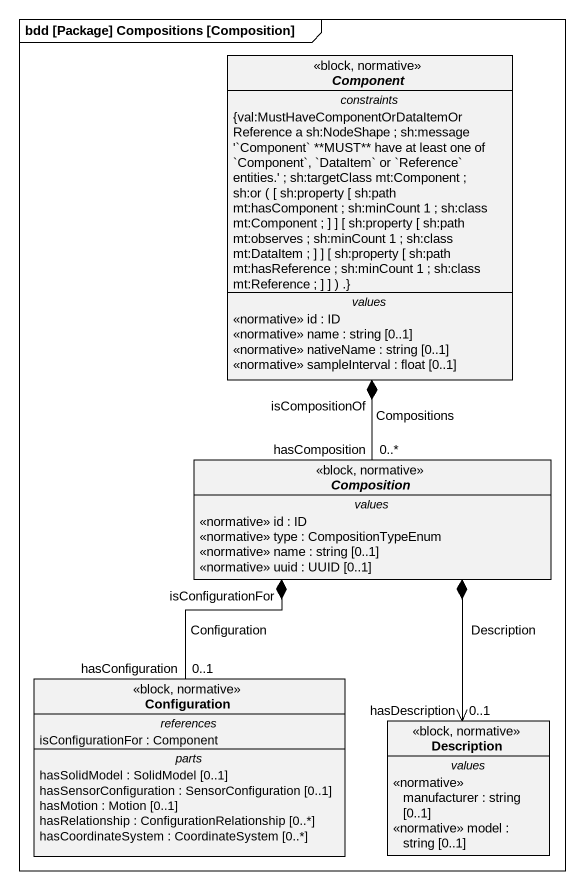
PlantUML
@startuml
mainframe bdd [Package] Compositions [Composition]
hide circle
hide empty members
abstract class "Component" as Component_ <<block, normative>> {
  -- constraints --
  {field} {val:MustHaveComponentOrDataItemOrReference a sh:NodeShape ; sh:message '`Component` ~**MUST~** have at least one of `Component`, `DataItem` or `Reference` entities.' ; sh:targetClass mt:Component ; sh:or ( [ sh:property [ sh:path mt:hasComponent ; sh:minCount 1 ; sh:class mt:Component ; ] ] [ sh:property [ sh:path mt:observes ; sh:minCount 1 ; sh:class mt:DataItem ; ] ] [ sh:property [ sh:path mt:hasReference ; sh:minCount 1 ; sh:class mt:Reference ; ] ] ) .}
  -- values --
  <<normative>> id : ID
  <<normative>> name : string [0..1]
  <<normative>> nativeName : string [0..1]
  <<normative>> sampleInterval : float [0..1]
}
abstract class Composition <<block, normative>> {
  -- values --
  <<normative>> id : ID
  <<normative>> type : CompositionTypeEnum
  <<normative>> name : string [0..1]
  <<normative>> uuid : UUID [0..1]
}
class Configuration <<block, normative>> {
  -- references --
  isConfigurationFor : Component
  -- parts --
  hasSolidModel : SolidModel [0..1]
  hasSensorConfiguration : SensorConfiguration [0..1]
  hasMotion : Motion [0..1]
  hasRelationship : ConfigurationRelationship [0..*]
  hasCoordinateSystem : CoordinateSystem [0..*]
}
class Description <<block, normative>> {
  -- values --
  <<normative>> manufacturer : string [0..1]
  <<normative>> model : string [0..1]
}
Component_ "isCompositionOf" *-- "hasComposition\n0..*" Composition : Compositions
Composition "isConfigurationFor" *-- "hasConfiguration\n0..1" Configuration : Configuration
Composition *--> "hasDescription\n0..1" Description : Description
@enduml
